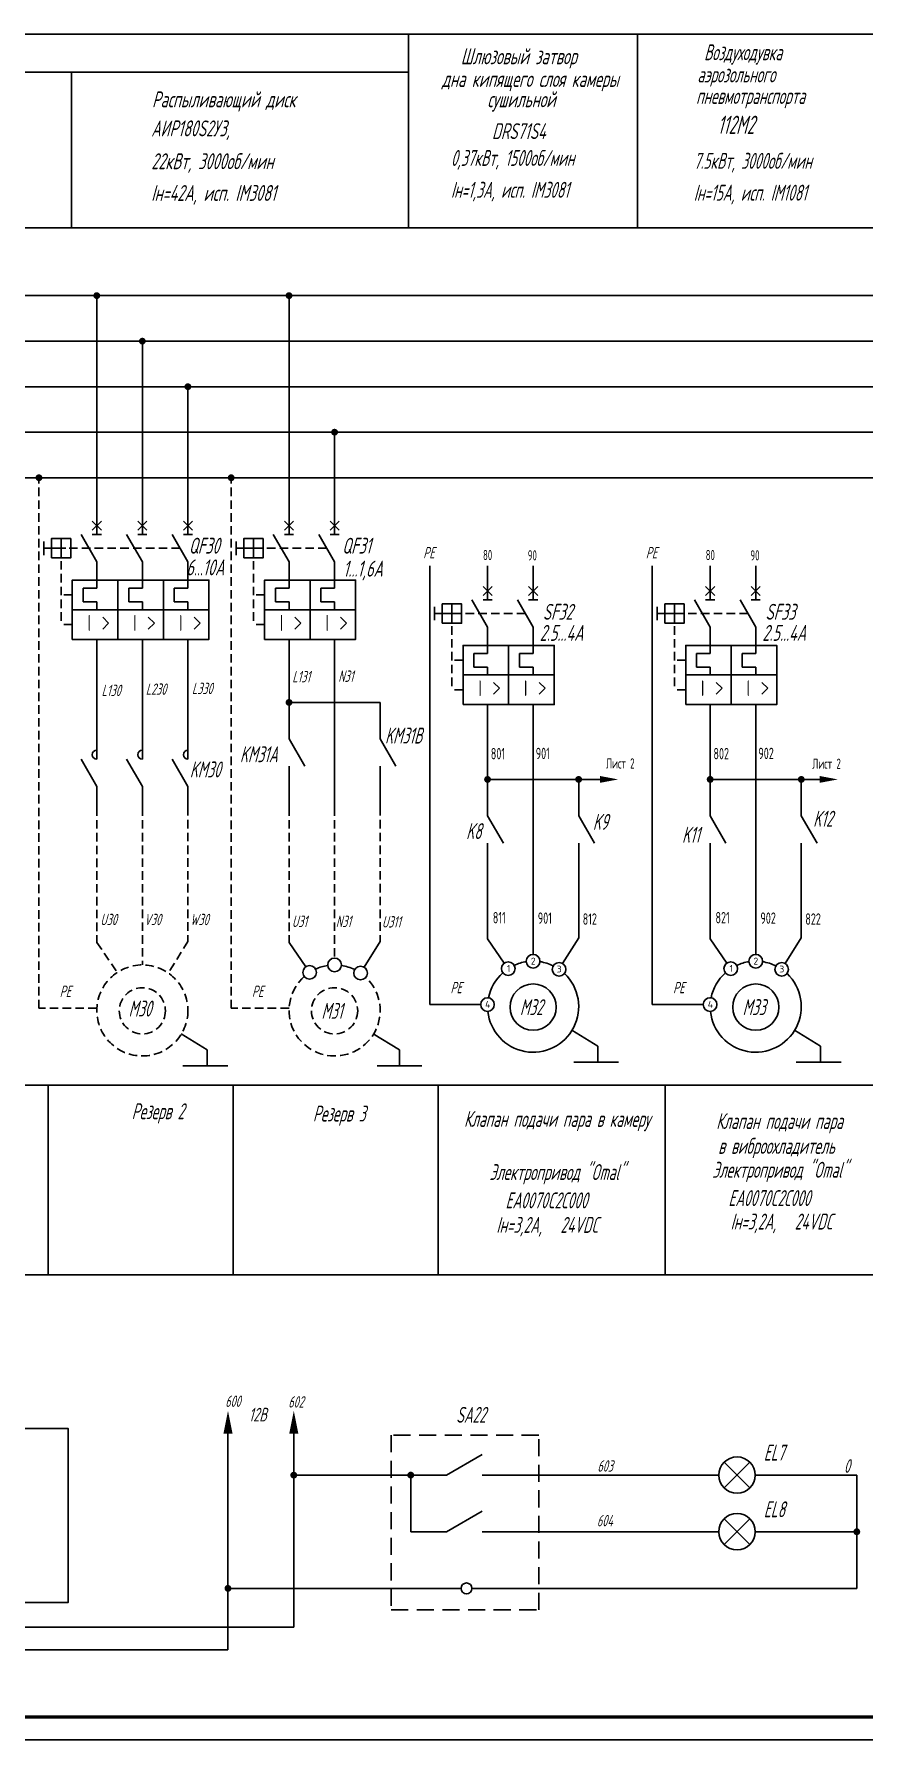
# Model space of a CAD drawing. Header units: millimetres. Extents: x 14016 to 19364, y 4274 to 5404.
# Drawn here: x 15850.7 to 16032.9, y 4273.6 to 4648.3 of the extents above; entities that cross this region are included whole.
import ezdxf

# ---------------------------------------------------------------- set-up
doc = ezdxf.new("R2010")
doc.units = ezdxf.units.MM
doc.header["$LTSCALE"] = 15
for name, pattern in [('HIDDEN', [0.375, 0.25, -0.125]), ('HIDDEN2', [0.1875, 0.125, -0.0625]), ('K5LT_BASIC', [0])]:
    doc.linetypes.add(name, pattern=pattern)
doc.layers.add('0.35 TEXT', color=7, linetype='Continuous', lineweight=35)
doc.layers.add('LWT 0.6', color=7, linetype='Continuous', lineweight=50)
doc.layers.add('ШТРИХОВАЯ', color=7, linetype='HIDDEN')
doc.layers.add('ШТРИХОВАЯ 2', color=7, linetype='HIDDEN2')
doc.styles.add('33', font='gost.shx', dxfattribs={"width": 0.7, "oblique": 15, "height": 3.5})
doc.styles.add('34', font='gost.shx', dxfattribs={"width": 0.8, "oblique": 15, "height": 3.5})
doc.styles.add('OPIS', font='TXT.SHX', dxfattribs={"height": 1.5})

# ---------------------------------------------------------------- blocks, each defined once
blk = doc.blocks.new('Контактор 3 ф')
at = {"linetype": 'K5LT_BASIC'}
for p, q in [((0, 0), (0, -4.5)), ((10, 0), (10, -4.5)), ((20, 0), (20, -4.5)), ((0, -10.5), (-3.46, -4.5)), ((10, -10.5), (6.54, -4.5)), ((20, -10.5), (16.54, -4.5)), ((0, -10.5), (0, -15)), ((10, -10.5), (10, -15)), ((20, -10.5), (20, -15))]:
    blk.add_line(p, q, dxfattribs=at)
for centre in [(0, -3.5), (10, -3.5), (20, -3.5)]:
    blk.add_arc(centre, 1, 90, 270, dxfattribs=at)
blk = doc.blocks.new('QF+KK')
for p, q in [((0, 0), (0, -7.5)), ((10, 0), (10, -7.5)), ((20, 0), (20, -7.5)), ((-1, -6.54), (1, -4.54)), ((-1, -4.54), (1, -6.54)), ((9, -6.54), (11, -4.54)), ((9, -4.54), (11, -6.54)), ((19, -6.54), (21, -4.54)), ((19, -4.54), (21, -6.54)), ((-11.63, -11.98), (-11.63, -9.02)), ((-9.6, -10.5), (-11.63, -10.5)), ((-6.78, -10.5), (-9.95, -10.5)), ((-7.83, -8.38), (-7.83, -12.62)), ((0, -13.5), (-3.46, -7.5)), ((-1, -7.5), (1, -7.5)), ((10, -13.5), (6.54, -7.5)), ((9, -7.5), (11, -7.5)), ((20, -13.5), (16.54, -7.5)), ((19, -7.5), (21, -7.5)), ((0, -13.5), (0, -18)), ((10, -13.5), (10, -18)), ((20, -13.5), (20, -18)), ((0, -18), (0, -19.25)), ((4.62, -17.5), (4.62, -24)), ((10, -18), (10, -19.25)), ((14.62, -17.5), (14.62, -24)), ((20, -18), (20, -19.25)), ((0, -19.25), (-3, -19.25)), ((-3, -19.25), (-3, -22.25)), ((-3, -22.25), (0, -22.25)), ((0, -22.25), (0, -24)), ((10, -19.25), (7, -19.25)), ((7, -19.25), (7, -22.25)), ((7, -22.25), (10, -22.25)), ((10, -22.25), (10, -24)), ((20, -19.25), (17, -19.25)), ((17, -19.25), (17, -22.25)), ((17, -22.25), (20, -22.25)), ((20, -22.25), (20, -24)), ((1.29, -25.61), (2.6, -26.93)), ((4.62, -24), (4.62, -30.5)), ((11.31, -25.61), (12.63, -26.93)), ((14.62, -24), (14.62, -30.5)), ((21.37, -25.61), (22.68, -26.93)), ((2.6, -26.93), (1.29, -28.24)), ((12.63, -26.93), (11.31, -28.24)), ((22.68, -26.93), (21.37, -28.24)), ((0, -30.5), (0, -38)), ((10, -30.5), (10, -38)), ((20, -30.5), (20, -38))]:
    blk.add_line(p, q)
for points in [[(-9.95, -12.62), (-5.71, -12.62), (-5.71, -8.38), (-9.95, -8.38)], [(-5.38, -24), (24.62, -24), (24.62, -17.5), (-5.38, -17.5)], [(-5.38, -30.5), (24.62, -30.5), (24.62, -24), (-5.38, -24)]]:
    blk.add_lwpolyline(points, close=True)
at = {"layer": 'ШТРИХОВАЯ 2'}
for p, q in [((18.27, -10.5), (-7.83, -10.5)), ((-7.83, -10.5), (-7.83, -27.25)), ((-5.38, -20.75), (-7.83, -20.75)), ((-5.38, -27.25), (-7.83, -27.25))]:
    blk.add_line(p, q, dxfattribs=at)
at = {"layer": '0.35 TEXT', "style": '34', "width": 0.75}
for p in [(-2, -28.65), (8.03, -28.65), (18.08, -28.65)]:
    blk.add_text('I ', height=3.5, dxfattribs=at).set_placement(p)

msp = doc.modelspace()

# ---------------------------------------------------------------- linework, layer by layer
for p, q in [((15274.54, 4648.25, -0.02), (16440.32, 4648.25, -0.02)), ((15932.95, 4648.25, -0.02), (15932.95, 4605.73, -0.02)), ((15983.21, 4648.25, -0.02), (15983.21, 4605.73, -0.02)), ((15734.47, 4639.86, -0.02), (15932.95, 4639.86, -0.02)), ((15858.92, 4639.86, -0.02), (15858.92, 4605.73, -0.02)), ((15274.54, 4605.73, -0.02), (16440.32, 4605.73, -0.02)), ((16345.44, 4590.81, -0.02), (15242.36, 4590.81, -0.02)), ((16455.42, 4590.81, -0.02), (15302.16, 4590.81, -0.02)), ((15864.51, 4545.81, -0.02), (15864.5, 4590.81, -0.02)), ((15906.72, 4545.81, -0.02), (15906.71, 4590.81, -0.02)), ((16345.44, 4580.81, -0.02), (15242.36, 4580.81, -0.02)), ((16455.42, 4580.81, -0.02), (15302.16, 4580.81, -0.02)), ((15874.51, 4545.81, -0.02), (15874.51, 4580.81, -0.02)), ((16345.44, 4570.81, -0.02), (15242.36, 4570.81, -0.02)), ((16455.42, 4570.81, -0.02), (15302.16, 4570.81, -0.02)), ((15884.51, 4545.81, -0.02), (15884.51, 4570.81, -0.02)), ((15242.36, 4560.81, -0.02), (16345.44, 4560.81, -0.02)), ((15302.16, 4560.81, -0.02), (16455.42, 4560.81, -0.02)), ((15916.72, 4545.81, -0.02), (15916.72, 4560.81, -0.02)), ((15242.36, 4550.81, -0.02), (16343.19, 4550.81, -0.02)), ((15312.99, 4550.81, -0.02), (16455.42, 4550.81, -0.02)), ((15864.51, 4545.81, -0.02), (15864.51, 4538.31, -0.02)), ((15874.51, 4545.81, -0.02), (15874.51, 4538.31, -0.02)), ((15884.51, 4545.81, -0.02), (15884.51, 4538.31, -0.02)), ((15906.72, 4545.81, -0.02), (15906.72, 4538.31, -0.02)), ((15906.72, 4545.81, -0.02), (15906.72, 4538.31, -0.02)), ((15916.72, 4545.81, -0.02), (15916.72, 4538.31, -0.02)), ((15916.72, 4545.81, -0.02), (15916.72, 4538.31, -0.02)), ((15906.72, 4532.31, -0.02), (15903.26, 4538.31, -0.02)), ((15905.72, 4539.27, -0.02), (15907.72, 4541.27, -0.02)), ((15905.72, 4541.27, -0.02), (15907.72, 4539.27, -0.02)), ((15905.72, 4538.31, -0.02), (15907.72, 4538.31, -0.02)), ((15916.72, 4532.31, -0.02), (15913.26, 4538.31, -0.02)), ((15915.72, 4539.27, -0.02), (15917.72, 4541.27, -0.02)), ((15915.72, 4541.27, -0.02), (15917.72, 4539.27, -0.02)), ((15915.72, 4538.31, -0.02), (15917.72, 4538.31, -0.02)), ((15895.08, 4533.83, -0.02), (15895.08, 4536.8, -0.02)), ((15897.12, 4535.31, -0.02), (15895.08, 4535.31, -0.02)), ((15899.94, 4535.31, -0.02), (15896.77, 4535.31, -0.02)), ((15898.89, 4537.43, -0.02), (15898.89, 4533.2, -0.02)), ((15906.72, 4532.31, -0.02), (15906.72, 4527.81, -0.02)), ((15916.72, 4532.31, -0.02), (15916.72, 4527.81, -0.02)), ((15937.6, 4435.07, -0.02), (15937.6, 4531.48, -0.02)), ((15950.31, 4531.48, -0.02), (15950.31, 4523.98, -0.02)), ((15950.31, 4531.48, -0.02), (15950.31, 4523.98, -0.02)), ((15960.31, 4531.48, -0.02), (15960.31, 4523.98, -0.02)), ((15960.31, 4531.48, -0.02), (15960.31, 4523.98, -0.02)), ((15986.48, 4435.07, -0.02), (15986.48, 4531.48, -0.02)), ((15999.19, 4531.48, -0.02), (15999.19, 4523.98, -0.02)), ((15999.19, 4531.48, -0.02), (15999.19, 4523.98, -0.02)), ((16009.19, 4531.48, -0.02), (16009.19, 4523.98, -0.02)), ((16009.19, 4531.48, -0.02), (16009.19, 4523.98, -0.02)), ((15906.72, 4526.56, -0.02), (15903.72, 4526.56, -0.02)), ((15903.72, 4526.56, -0.02), (15903.72, 4523.56, -0.02)), ((15906.72, 4527.81, -0.02), (15906.72, 4526.56, -0.02)), ((15911.34, 4528.31, -0.02), (15911.34, 4521.81, -0.02)), ((15916.72, 4526.56, -0.02), (15913.72, 4526.56, -0.02)), ((15913.72, 4526.56, -0.02), (15913.72, 4523.56, -0.02)), ((15916.72, 4527.81, -0.02), (15916.72, 4526.56, -0.02)), ((15949.31, 4524.94, -0.02), (15951.31, 4526.94, -0.02)), ((15949.31, 4526.94, -0.02), (15951.31, 4524.94, -0.02)), ((15959.31, 4524.94, -0.02), (15961.31, 4526.94, -0.02)), ((15959.31, 4526.94, -0.02), (15961.31, 4524.94, -0.02)), ((15998.19, 4524.94, -0.02), (16000.19, 4526.94, -0.02)), ((15998.19, 4526.94, -0.02), (16000.19, 4524.94, -0.02)), ((16008.19, 4524.94, -0.02), (16010.19, 4526.94, -0.02)), ((16008.19, 4526.94, -0.02), (16010.19, 4524.94, -0.02)), ((15903.72, 4523.56, -0.02), (15906.72, 4523.56, -0.02)), ((15906.72, 4523.56, -0.02), (15906.72, 4521.81, -0.02)), ((15913.72, 4523.56, -0.02), (15916.72, 4523.56, -0.02)), ((15916.72, 4523.56, -0.02), (15916.72, 4521.81, -0.02)), ((15942.47, 4523.09, -0.02), (15942.47, 4518.86, -0.02)), ((15950.31, 4517.98, -0.02), (15946.85, 4523.98, -0.02)), ((15949.31, 4523.98, -0.02), (15951.31, 4523.98, -0.02)), ((15960.31, 4517.98, -0.02), (15956.85, 4523.98, -0.02)), ((15959.31, 4523.98, -0.02), (15961.31, 4523.98, -0.02)), ((15991.36, 4523.09, -0.02), (15991.36, 4518.86, -0.02)), ((15999.19, 4517.98, -0.02), (15995.73, 4523.98, -0.02)), ((15998.19, 4523.98, -0.02), (16000.19, 4523.98, -0.02)), ((16009.19, 4517.98, -0.02), (16005.73, 4523.98, -0.02)), ((16008.19, 4523.98, -0.02), (16010.19, 4523.98, -0.02)), ((15908.01, 4520.2, -0.02), (15909.32, 4518.89, -0.02)), ((15909.32, 4518.89, -0.02), (15908.01, 4517.57, -0.02)), ((15911.34, 4521.81, -0.02), (15911.34, 4515.31, -0.02)), ((15918.03, 4520.2, -0.02), (15919.34, 4518.89, -0.02)), ((15919.34, 4518.89, -0.02), (15918.03, 4517.57, -0.02)), ((15938.67, 4519.49, -0.02), (15938.67, 4522.46, -0.02)), ((15940.71, 4520.98, -0.02), (15938.67, 4520.98, -0.02)), ((15943.53, 4520.98, -0.02), (15940.36, 4520.98, -0.02)), ((15987.55, 4519.49, -0.02), (15987.55, 4522.46, -0.02)), ((15989.59, 4520.98, -0.02), (15987.55, 4520.98, -0.02)), ((15992.41, 4520.98, -0.02), (15989.24, 4520.98, -0.02)), ((15864.51, 4515.31, -0.02), (15864.51, 4493.46, -0.02)), ((15874.51, 4515.31, -0.02), (15874.51, 4493.46, -0.02)), ((15884.51, 4515.31, -0.02), (15884.51, 4493.46, -0.02)), ((15906.72, 4515.31, -0.02), (15906.72, 4493.46, -0.02)), ((15906.72, 4515.31, -0.02), (15906.72, 4507.81, -0.02)), ((15916.72, 4515.31, -0.02), (15916.72, 4478.43, -0.02)), ((15916.72, 4515.31, -0.02), (15916.72, 4507.81, -0.02)), ((15950.31, 4517.98, -0.02), (15950.31, 4513.48, -0.02)), ((15960.31, 4517.98, -0.02), (15960.31, 4513.48, -0.02)), ((15999.19, 4517.98, -0.02), (15999.19, 4513.48, -0.02)), ((16009.19, 4517.98, -0.02), (16009.19, 4513.48, -0.02)), ((15950.31, 4512.23, -0.02), (15947.31, 4512.23, -0.02)), ((15947.31, 4512.23, -0.02), (15947.31, 4509.23, -0.02)), ((15950.31, 4513.48, -0.02), (15950.31, 4512.23, -0.02)), ((15954.93, 4513.98, -0.02), (15954.93, 4507.48, -0.02)), ((15960.31, 4512.23, -0.02), (15957.31, 4512.23, -0.02)), ((15957.31, 4512.23, -0.02), (15957.31, 4509.23, -0.02)), ((15960.31, 4513.48, -0.02), (15960.31, 4512.23, -0.02)), ((15999.19, 4512.23, -0.02), (15996.19, 4512.23, -0.02)), ((15996.19, 4512.23, -0.02), (15996.19, 4509.23, -0.02)), ((15999.19, 4513.48, -0.02), (15999.19, 4512.23, -0.02)), ((16003.81, 4513.98, -0.02), (16003.81, 4507.48, -0.02)), ((16009.19, 4512.23, -0.02), (16006.19, 4512.23, -0.02)), ((16006.19, 4512.23, -0.02), (16006.19, 4509.23, -0.02)), ((16009.19, 4513.48, -0.02), (16009.19, 4512.23, -0.02)), ((15947.31, 4509.23, -0.02), (15950.31, 4509.23, -0.02)), ((15950.31, 4509.23, -0.02), (15950.31, 4507.48, -0.02)), ((15957.31, 4509.23, -0.02), (15960.31, 4509.23, -0.02)), ((15960.31, 4509.23, -0.02), (15960.31, 4507.48, -0.02)), ((15996.19, 4509.23, -0.02), (15999.19, 4509.23, -0.02)), ((15999.19, 4509.23, -0.02), (15999.19, 4507.48, -0.02)), ((16006.19, 4509.23, -0.02), (16009.19, 4509.23, -0.02)), ((16009.19, 4509.23, -0.02), (16009.19, 4507.48, -0.02)), ((15951.59, 4505.86, -0.02), (15952.91, 4504.55, -0.02)), ((15952.91, 4504.55, -0.02), (15951.59, 4503.24, -0.02)), ((15954.93, 4507.48, -0.02), (15954.93, 4500.98, -0.02)), ((15961.62, 4505.86, -0.02), (15962.93, 4504.55, -0.02)), ((15962.93, 4504.55, -0.02), (15961.62, 4503.24, -0.02)), ((16000.47, 4505.86, -0.02), (16001.79, 4504.55, -0.02)), ((16001.79, 4504.55, -0.02), (16000.47, 4503.24, -0.02)), ((16003.81, 4507.48, -0.02), (16003.81, 4500.98, -0.02)), ((16010.5, 4505.86, -0.02), (16011.81, 4504.55, -0.02)), ((16011.81, 4504.55, -0.02), (16010.5, 4503.24, -0.02)), ((15906.72, 4501.45, -0.02), (15926.72, 4501.45, -0.02)), ((15926.72, 4501.45, -0.02), (15926.72, 4493.46, -0.02)), ((15950.31, 4500.98, -0.02), (15950.31, 4476.54, -0.02)), ((15950.31, 4500.98, -0.02), (15950.31, 4490.9, -0.02)), ((15960.31, 4500.98, -0.02), (15960.31, 4461.51, -0.02)), ((15999.19, 4500.98, -0.02), (15999.19, 4476.54, -0.02)), ((15999.19, 4500.98, -0.02), (15999.19, 4490.9, -0.02)), ((16009.19, 4500.98, -0.02), (16009.19, 4461.51, -0.02)), ((16009.19, 4500.98, -0.02), (16009.19, 4490.9, -0.02)), ((15950.31, 4484.54, -0.02), (15975, 4484.54, -0.02)), ((15970.31, 4484.54, -0.02), (15970.31, 4476.54, -0.02)), ((15999.19, 4484.54, -0.02), (16024.2, 4484.54, -0.02)), ((16019.19, 4484.54, -0.02), (16019.19, 4476.54, -0.02)), ((15950.31, 4461.51, -0.02), (15950.31, 4449.5, -0.02)), ((15960.31, 4461.51, -0.02), (15960.31, 4446.1, -0.02)), ((15970.31, 4461.54, -0.02), (15970.31, 4449.77, -0.02)), ((15999.19, 4461.51, -0.02), (15999.19, 4449.5, -0.02)), ((16009.19, 4461.51, -0.02), (16009.19, 4446.1, -0.02)), ((16019.19, 4461.54, -0.02), (16019.19, 4449.77, -0.02)), ((15906.72, 4448.69, -0.02), (15910.39, 4443.39, -0.02)), ((15926.72, 4448.96, -0.02), (15923.2, 4443.28, -0.02)), ((15950.31, 4449.5, -0.02), (15953.98, 4444.2, -0.02)), ((15970.31, 4449.77, -0.02), (15966.79, 4444.1, -0.02)), ((15999.19, 4449.5, -0.02), (16002.86, 4444.2, -0.02)), ((16019.19, 4449.77, -0.02), (16015.67, 4444.1, -0.02)), ((15948.79, 4435.07, -0.02), (15937.6, 4435.07, -0.02)), ((15997.67, 4435.07, -0.02), (15986.48, 4435.07, -0.02)), ((16133.71, 4417.38, -0.02), (15247.49, 4417.38, -0.02)), ((15853.8, 4417.38, -0.02), (15853.8, 4375.72, -0.02)), ((15894.44, 4417.38, -0.02), (15894.44, 4375.72, -0.02)), ((15939.47, 4417.38, -0.02), (15939.47, 4375.72, -0.02)), ((15989.31, 4417.38, -0.02), (15989.31, 4375.72, -0.02)), ((16133.71, 4375.72, -0.02), (15247.49, 4375.72, -0.02)), ((15893.31, 4306.84, -0.02), (15893.31, 4340.85, -0.02)), ((15907.76, 4298.32, -0.02), (15907.76, 4340.84, -0.02)), ((15941.29, 4331.72, -0.02), (15949.09, 4336.22, -0.02)), ((15907.76, 4333.84, -0.02), (15907.76, 4333.84, -0.02)), ((15941.29, 4331.72, -0.02), (15907.76, 4331.72, -0.02)), ((15933.43, 4331.72, -0.02), (15933.43, 4331.72, -0.02)), ((15933.43, 4319.28, -0.02), (15933.43, 4331.72, -0.02)), ((15988.78, 4331.72, -0.02), (15949.09, 4331.72, -0.02)), ((15988.78, 4331.72, -0.02), (16001.08, 4331.72, -0.02)), ((16007.92, 4334.55, -0.02), (16002.26, 4328.9, -0.02)), ((16007.92, 4328.89, -0.02), (16002.26, 4334.55, -0.02)), ((16007.92, 4334.55, -0.02), (16002.26, 4328.9, -0.02)), ((16007.92, 4328.89, -0.02), (16002.26, 4334.55, -0.02)), ((16009.09, 4331.72, -0.02), (16031.37, 4331.72, -0.02)), ((16031.37, 4331.72, -0.02), (16031.37, 4306.84, -0.02)), ((15941.29, 4319.28, -0.02), (15949.09, 4323.78, -0.02)), ((16007.92, 4322.11, -0.02), (16002.26, 4316.46, -0.02)), ((16007.92, 4316.45, -0.02), (16002.26, 4322.11, -0.02)), ((16007.92, 4322.11, -0.02), (16002.26, 4316.46, -0.02)), ((16007.92, 4316.45, -0.02), (16002.26, 4322.11, -0.02)), ((15941.29, 4319.28, -0.02), (15933.43, 4319.28, -0.02)), ((15988.78, 4319.28, -0.02), (15949.09, 4319.28, -0.02)), ((15988.78, 4319.28, -0.02), (16001.08, 4319.28, -0.02)), ((16009.09, 4319.28, -0.02), (16031.37, 4319.28, -0.02)), ((15944.48, 4306.84, -0.02), (15893.31, 4306.84, -0.02)), ((15893.31, 4293.35, -0.02), (15893.31, 4306.84, -0.02)), ((16031.37, 4306.84, -0.02), (15946.89, 4306.84, -0.02)), ((15216, 4273.56, -0.02), (16477, 4273.56, -0.02))]:
    msp.add_line(p, q)
at = {"linetype": 'K5LT_BASIC'}
for p, q in [((15906.72, 4493.46, -0.02), (15910.18, 4487.46, -0.02)), ((15926.72, 4493.46, -0.02), (15930.18, 4487.46, -0.02)), ((15906.72, 4482.96, -0.02), (15906.72, 4487.46, -0.02)), ((15926.72, 4481.68, -0.02), (15926.72, 4487.46, -0.02)), ((15906.72, 4482.96, -0.02), (15906.72, 4478.46, -0.02)), ((15926.72, 4481.68, -0.02), (15926.72, 4478.46, -0.02)), ((15950.31, 4476.54, -0.02), (15953.77, 4470.54, -0.02)), ((15970.31, 4476.54, -0.02), (15973.77, 4470.54, -0.02)), ((15999.19, 4476.54, -0.02), (16002.65, 4470.54, -0.02)), ((16019.19, 4476.54, -0.02), (16022.65, 4470.54, -0.02)), ((15950.31, 4466.04, -0.02), (15950.31, 4470.54, -0.02)), ((15970.31, 4464.76, -0.02), (15970.31, 4470.54, -0.02)), ((15999.19, 4466.04, -0.02), (15999.19, 4470.54, -0.02)), ((16019.19, 4464.76, -0.02), (16019.19, 4470.54, -0.02)), ((15950.31, 4466.04, -0.02), (15950.31, 4461.54, -0.02)), ((15970.31, 4464.76, -0.02), (15970.31, 4461.54, -0.02)), ((15999.19, 4466.04, -0.02), (15999.19, 4461.54, -0.02)), ((16019.19, 4464.76, -0.02), (16019.19, 4461.54, -0.02))]:
    msp.add_line(p, q, dxfattribs=at)
at = {"linetype": 'Continuous'}
for p, q in [((15968.8, 4429.48, -0.02), (15974.55, 4425.97, -0.02)), ((16017.68, 4429.48, -0.02), (16023.43, 4425.97, -0.02)), ((15883, 4428.67, -0.02), (15888.75, 4425.15, -0.02)), ((15888.75, 4425.15, -0.02), (15888.75, 4421.64, -0.02)), ((15925.21, 4428.67, -0.02), (15930.96, 4425.15, -0.02)), ((15930.96, 4425.15, -0.02), (15930.96, 4421.64, -0.02)), ((15974.55, 4425.97, -0.02), (15974.55, 4422.45, -0.02)), ((16023.43, 4425.97, -0.02), (16023.43, 4422.45, -0.02)), ((15883.41, 4421.64, -0.02), (15893.28, 4421.64, -0.02)), ((15926.03, 4421.64, -0.02), (15935.9, 4421.64, -0.02)), ((15969.21, 4422.45, -0.02), (15979.07, 4422.45, -0.02)), ((16018.09, 4422.45, -0.02), (16027.96, 4422.45, -0.02))]:
    msp.add_line(p, q, dxfattribs=at)
at = {"color": 0}
for p, q in [((15700.4, 4298.32, -0.02), (15907.76, 4298.32, -0.02)), ((15685.95, 4293.35, -0.02), (15893.31, 4293.35, -0.02))]:
    msp.add_line(p, q, dxfattribs=at)
at = {"const_width": 0.75, "elevation": -0.02}
for points in [[(15864.13, 4590.81, 1), (15864.88, 4590.81, 1)], [(15906.34, 4590.81, 1), (15907.09, 4590.81, 1)], [(15874.13, 4580.81, 1), (15874.88, 4580.81, 1)], [(15884.13, 4570.81, 1), (15884.88, 4570.81, 1)], [(15916.34, 4560.81, 1), (15917.09, 4560.81, 1)], [(15851.43, 4550.81, 1), (15852.18, 4550.81, 1)], [(15893.64, 4550.81, 1), (15894.39, 4550.81, 1)], [(15906.34, 4501.45, -1), (15907.09, 4501.45, -1)], [(15949.93, 4484.54, -1), (15950.68, 4484.54, -1)], [(15969.93, 4484.54, -1), (15970.68, 4484.54, -1)], [(15998.81, 4484.54, -1), (15999.56, 4484.54, -1)], [(16018.81, 4484.54, -1), (16019.56, 4484.54, -1)], [(15907.38, 4331.72, 1), (15908.13, 4331.72, 1)], [(15933.06, 4331.72, 1), (15933.81, 4331.72, 1)], [(16031, 4319.28, 1), (16031.75, 4319.28, 1)], [(15892.93, 4306.84, 1), (15893.68, 4306.84, 1)]]:
    msp.add_lwpolyline(points, format="xyb", close=True, dxfattribs=at)
at = {"elevation": -0.02}
for points in [[(15896.77, 4533.2), (15901.01, 4533.2), (15901.01, 4537.43), (15896.77, 4537.43)], [(15901.34, 4521.81), (15921.34, 4521.81), (15921.34, 4528.31), (15901.34, 4528.31)], [(15940.36, 4518.86), (15944.59, 4518.86), (15944.59, 4523.09), (15940.36, 4523.09)], [(15989.24, 4518.86), (15993.47, 4518.86), (15993.47, 4523.09), (15989.24, 4523.09)], [(15901.34, 4515.31), (15921.34, 4515.31), (15921.34, 4521.81), (15901.34, 4521.81)], [(15944.93, 4507.48), (15964.93, 4507.48), (15964.93, 4513.98), (15944.93, 4513.98)], [(15993.81, 4507.48), (16013.81, 4507.48), (16013.81, 4513.98), (15993.81, 4513.98)], [(15944.93, 4500.98), (15964.93, 4500.98), (15964.93, 4507.48), (15944.93, 4507.48)], [(15993.81, 4500.98), (16013.81, 4500.98), (16013.81, 4507.48), (15993.81, 4507.48)], [(15827.42, 4303.71), (15858.21, 4303.71), (15858.21, 4341.99), (15827.42, 4341.99)]]:
    msp.add_lwpolyline(points, close=True, dxfattribs=at)
for points in [[(15975, 4484.54, 1.5, 0, 0), (15979, 4484.54, 0, 0, 0)], [(16023.22, 4484.54, 1.5, 0, 0), (16027.22, 4484.54, 0, 0, 0)], [(15893.31, 4340.85, 2, 0, 0), (15893.31, 4345.85, 0, 0, 0)], [(15907.76, 4340.84, 2, 0, 0), (15907.76, 4345.84, 0, 0, 0)]]:
    msp.add_lwpolyline(points, format="xyseb", dxfattribs=at)
for centre, radius in [((15916.72, 4443.79, -0.02), 1.5), ((15954.83, 4442.97, -0.02), 1.5), ((15960.31, 4444.6, -0.02), 1.5), ((15966, 4442.82, -0.02), 1.5), ((16003.71, 4442.97, -0.02), 1.5), ((16009.19, 4444.6, -0.02), 1.5), ((16014.88, 4442.82, -0.02), 1.5), ((15911.24, 4442.16, -0.02), 1.5), ((15922.41, 4442.01, -0.02), 1.5), ((15950.29, 4435.07, -0.02), 1.5), ((15960.31, 4434.53, -0.02), 5.07), ((15999.17, 4435.07, -0.02), 1.5), ((16009.19, 4434.53, -0.02), 5.07), ((16005.08, 4331.72, -0.02), 4), ((16005.09, 4331.72, -0.02), 4), ((16005.08, 4319.28, -0.02), 4), ((16005.09, 4319.28, -0.02), 4), ((15945.68, 4306.84, -0.02), 1.2)]:
    msp.add_circle(centre, radius)
for centre, radius, start, end in [((15864.51, 4590.64, -0.02), 0.375, 0, 180), ((15864.51, 4590.64, -0.02), 0.375, 180, 0), ((15906.72, 4590.64, -0.02), 0.375, 0, 180), ((15906.72, 4590.64, -0.02), 0.375, 180, 0), ((15874.57, 4580.64, -0.02), 0.375, 0, 180), ((15874.57, 4580.64, -0.02), 0.375, 180, 0), ((15884.64, 4570.64, -0.02), 0.375, 0, 180), ((15884.64, 4570.64, -0.02), 0.375, 180, 0), ((15916.78, 4560.64, -0.02), 0.375, 0, 180), ((15916.78, 4560.64, -0.02), 0.375, 180, 0), ((15960.31, 4434.61, -0.02), 10, 98.6057, 114.5931), ((15960.31, 4434.61, -0.02), 10, 63.8653, 81.3943), ((16009.19, 4434.61, -0.02), 10, 98.6057, 114.5931), ((16009.19, 4434.61, -0.02), 10, 63.8653, 81.3943), ((15916.72, 4433.79, -0.02), 10, 98.6057, 114.5931), ((15916.72, 4433.79, -0.02), 10, 63.8653, 81.3943), ((15960.31, 4434.61, -0.02), 10, 185.927, 46.654), ((15960.31, 4434.61, -0.02), 10, 131.8044, 168.7424), ((16009.19, 4434.61, -0.02), 10, 185.927, 46.654), ((16009.19, 4434.61, -0.02), 10, 131.8044, 168.7424)]:
    msp.add_arc(centre, radius, start, end)
at = {"layer": 'LWT 0.6'}
msp.add_line((16472, 4278.56, -0.02), (15236, 4278.56, -0.02), dxfattribs=at)
at = {"layer": 'ШТРИХОВАЯ', "elevation": -0.02}
msp.add_lwpolyline([(15929.14, 4302.14), (15961.54, 4302.14), (15961.54, 4340.48), (15929.14, 4340.48)], close=True, dxfattribs=at)
at = {"layer": 'ШТРИХОВАЯ 2'}
for p, q in [((15851.8, 4434.26, -0.02), (15851.8, 4551.19, -0.02)), ((15894.01, 4434.26, -0.02), (15894.01, 4551.19, -0.02)), ((15914.99, 4535.31, -0.02), (15898.89, 4535.31, -0.02)), ((15898.89, 4535.31, -0.02), (15898.89, 4518.56, -0.02)), ((15901.34, 4525.06, -0.02), (15898.89, 4525.06, -0.02)), ((15958.58, 4520.98, -0.02), (15942.47, 4520.98, -0.02)), ((15942.47, 4520.98, -0.02), (15942.47, 4504.23, -0.02)), ((16007.46, 4520.98, -0.02), (15991.36, 4520.98, -0.02)), ((15991.36, 4520.98, -0.02), (15991.36, 4504.23, -0.02)), ((15901.34, 4518.56, -0.02), (15898.89, 4518.56, -0.02)), ((15944.93, 4510.73, -0.02), (15942.47, 4510.73, -0.02)), ((15993.81, 4510.73, -0.02), (15991.36, 4510.73, -0.02)), ((15944.93, 4504.23, -0.02), (15942.47, 4504.23, -0.02)), ((15993.81, 4504.23, -0.02), (15991.36, 4504.23, -0.02)), ((15864.51, 4478.42, -0.02), (15864.51, 4448.69, -0.02)), ((15874.51, 4478.43, -0.02), (15874.51, 4443.79, -0.02)), ((15884.51, 4478.46, -0.02), (15884.51, 4448.96, -0.02)), ((15906.72, 4478.42, -0.02), (15906.72, 4448.69, -0.02)), ((15916.72, 4478.43, -0.02), (15916.72, 4445.29, -0.02)), ((15926.72, 4478.46, -0.02), (15926.72, 4448.96, -0.02)), ((15864.51, 4448.69, -0.02), (15869.09, 4442.08, -0.02)), ((15884.51, 4448.96, -0.02), (15880.26, 4442.09, -0.02)), ((15864.49, 4434.26, -0.02), (15851.8, 4434.26, -0.02)), ((15906.71, 4434.26, -0.02), (15894.01, 4434.26, -0.02))]:
    msp.add_line(p, q, dxfattribs=at)
for centre, radius in [((15874.51, 4433.79, -0.02), 10), ((15874.51, 4433.72, -0.02), 5.07), ((15916.72, 4433.72, -0.02), 5.07)]:
    msp.add_circle(centre, radius, dxfattribs=at)
msp.add_arc((15916.72, 4433.79, -0.02), 10, 131.8044, 46.654, dxfattribs=at)

# ---------------------------------------------------------------- block references
for name, p in [('QF+KK', (15864.51, 4545.81, -0.02)), ('Контактор 3 ф', (15864.51, 4493.46, -0.02))]:
    msp.add_blockref(name, p)

# ---------------------------------------------------------------- texts
at = {"ltscale": 2, "char_height": 1.5, "width": 3, "attachment_point": 1, "style": 'OPIS'}
for s, insert in [('2', (15959.8, 4445.38, -0.02)), ('2', (16008.68, 4445.38, -0.02)), ('1', (15954.55, 4443.76, -0.02)), ('3', (15965.47, 4443.63, -0.02)), ('1', (16003.43, 4443.76, -0.02)), ('3', (16014.35, 4443.63, -0.02)), ('4', (15949.76, 4435.89, -0.02)), ('4', (15998.64, 4435.89, -0.02))]:
    msp.add_mtext(s, dxfattribs=dict(at, insert=insert))
at = {"layer": '0.35 TEXT', "oblique": 15}
for s, height, style, width, p in [('Шлюзовый затвор', 3.5, '34', 0.8, (15944.42, 4641.63, -0.02)), ('Воздуходувка', 3.5, '34', 0.75, (15997.85, 4642.51, -0.02)), ('дна кипящего слоя камеры', 3.5, '34', 0.8, (15940.26, 4636.65, -0.02)), ('аэрозольного', 3.5, '34', 0.75, (15996.37, 4637.64, -0.02)), ('Распыливающий диск', 3.5, '34', 0.8, (15876.64, 4632.17, -0.02)), ('сушильной', 3.5, '34', 0.8, (15950.28, 4632.18, -0.02)), ('пневмотранспорта', 3.5, '34', 0.75, (15996.08, 4632.91, -0.02)), ('АИР180S2У3, ', 3.5, '34', 0.8, (15876.46, 4625.8, -0.02)), ('112M2', 4, '34', 0.75, (16000.79, 4626.34, -0.02)), ('22кВт, 3000об/мин', 3.5, '34', 0.8, (15876.46, 4618.58, -0.02)), ('0,37кВт, 1500об/мин', 3.5, '34', 0.75, (15942.27, 4619.3, -0.02)), ('7.5кВт, 3000об/мин', 3.5, '34', 0.75, (15995.58, 4618.67, -0.02)), ('Iн=42А, исп. IM3081', 3.5, '34', 0.8, (15876.46, 4611.61, -0.02)), ('Iн=1,3А, исп. IM3081', 3.5, '34', 0.75, (15942.27, 4612.3, -0.02)), ('Iн=15А, исп. IM1081', 3.5, '34', 0.75, (15995.58, 4611.67, -0.02)), ('QF30', 3.5, '34', 0.8, (15884.71, 4534.13, -0.02)), ('QF31', 3.5, '34', 0.8, (15918.37, 4534.12, -0.02)), ('PE', 2.5, '33', 0.8, (15936.18, 4533.09, -0.02)), ('PE', 2.5, '33', 0.8, (15985.06, 4533.09, -0.02)), ('6...10A', 3.5, '34', 0.8, (15884.14, 4529.36, -0.02)), ('1...1,6A', 3.5, '34', 0.8, (15918.59, 4529.08, -0.02)), ('SF32', 3.5, '34', 0.8, (15962.44, 4519.61, -0.02)), ('SF33', 3.5, '34', 0.8, (16011.32, 4519.61, -0.02)), ('2.5...4A', 3.5, '34', 0.8, (15961.75, 4514.98, -0.02)), ('2.5...4A', 3.5, '34', 0.8, (16010.63, 4514.98, -0.02)), ('L131', 2.5, '33', 0.8, (15907.43, 4505.86, -0.02)), ('N31', 2.5, '33', 0.8, (15917.52, 4505.96, -0.02)), ('L130', 2.5, '33', 0.8, (15865.56, 4502.84, -0.02)), ('L230', 2.5, '33', 0.8, (15875.26, 4503.12, -0.02)), ('L330', 2.5, '33', 0.8, (15885.4, 4503.27, -0.02)), ('KM31B', 3.5, '34', 0.75, (15927.79, 4492.42, -0.02)), ('KM31A', 3.5, '34', 0.75, (15895.94, 4488.31, -0.02)), ('KM30', 3.5, '34', 0.75, (15884.94, 4484.98, -0.02)), ('K12', 3.5, '34', 0.75, (16021.8, 4474.16, -0.02)), ('K8', 3.5, '34', 0.75, (15945.61, 4471.43, -0.02)), ('K9', 3.5, '34', 0.75, (15973.43, 4473.46, -0.02)), ('K11', 3.5, '34', 0.75, (15993.01, 4470.63, -0.02)), ('U30', 2.5, '33', 0.8, (15865.28, 4452.52, -0.02)), ('V30', 2.5, '33', 0.8, (15874.92, 4452.52, -0.02)), ('W30', 2.5, '33', 0.8, (15885.03, 4452.52, -0.02)), ('U31', 2.5, '33', 0.8, (15907.35, 4452.11, -0.02)), ('N31', 2.5, '33', 0.8, (15917, 4452.11, -0.02)), ('U311', 2.5, '33', 0.8, (15927.11, 4452, -0.02)), ('PE', 2.5, '33', 0.8, (15856.37, 4436.75, -0.02)), ('PE', 2.5, '33', 0.8, (15898.58, 4436.75, -0.02)), ('PE', 2.5, '33', 0.8, (15942.17, 4437.56, -0.02)), ('PE', 2.5, '33', 0.8, (15991.05, 4437.56, -0.02)), ('M30', 3.5, '34', 0.75, (15871.49, 4432.45, -0.02)), ('M31', 3.5, '34', 0.75, (15913.83, 4431.94, -0.02)), ('M32', 3.5, '34', 0.75, (15957.41, 4432.76, -0.02)), ('M33', 3.5, '34', 0.75, (16006.3, 4432.76, -0.02)), ('Резерв 2', 3.5, '34', 0.75, (15872.16, 4409.9, -0.02)), ('Резерв 3', 3.5, '34', 0.75, (15911.95, 4409.39, -0.02)), ('Клапан подачи пара в камеру', 3.5, '34', 0.75, (15945.14, 4408.22, -0.04)), ('Клапан подачи пара', 3.5, '34', 0.75, (16000.51, 4407.75, -0.04)), (' в виброохладитель ', 3.5, '34', 0.75, (15999.59, 4402.29, -0.04)), ('Электропривод "Omal" ', 3.5, '34', 0.75, (15950.71, 4396.54, -0.04)), ('Электропривод "Omal" ', 3.5, '34', 0.75, (15999.64, 4397.04, -0.04)), ('EA0070C2С000', 3.5, '34', 0.75, (15954.24, 4390.32, -0.04)), ('EA0070C2С000', 3.5, '34', 0.75, (16003.18, 4390.82, -0.04)), ('  Iн=3,2A,   24VDC', 3.5, '34', 0.75, (15949.54, 4384.94, -0.04)), ('  Iн=3,2A,   24VDC', 3.5, '34', 0.75, (16000.97, 4385.67, -0.04)), ('600', 2.5, '33', 0.8, (15892.71, 4346.7, -0.02)), ('12В', 3, '33', 0.8, (15897.88, 4343.51, -0.02)), ('602', 2.5, '33', 0.8, (15906.55, 4346.56, -0.02)), ('SA22', 3.5, '34', 0.75, (15943.41, 4343.22, -0.02)), ('EL7', 3.5, '34', 0.75, (16010.95, 4334.91, -0.02)), ('0', 3, '33', 0.8, (16028.55, 4332.23, -0.02)), ('603', 2.5, '33', 0.8, (15974.43, 4332.48, -0.02)), ('EL8', 3.5, '34', 0.75, (16010.95, 4322.47, -0.02)), ('604', 2.5, '33', 0.8, (15974.31, 4320.47, -0.02))]:
    msp.add_text(s, height=height, dxfattribs=dict(at, style=style, width=width)).set_placement(p)
at = {"layer": '0.35 TEXT'}
for s, height, style, width, p in [('80', 2.25, '33', 0.774574, (15949.31, 4532.7, -0.02)), ('90', 2.25, '33', 0.774574, (15959.14, 4532.63, -0.02)), ('80', 2.25, '33', 0.774574, (15998.2, 4532.7, -0.02)), ('90', 2.25, '33', 0.774574, (16008.02, 4532.63, -0.02)), ('I ', 3.5, '34', 0.75, (15904.72, 4517.17, -0.02)), ('I ', 3.5, '34', 0.75, (15914.75, 4517.17, -0.02)), ('I ', 3.5, '34', 0.75, (15948.31, 4502.83, -0.02)), ('I ', 3.5, '34', 0.75, (15958.33, 4502.83, -0.02)), ('I ', 3.5, '34', 0.75, (15997.19, 4502.83, -0.02)), ('I ', 3.5, '34', 0.75, (16007.21, 4502.83, -0.02)), ('801', 2.5, '33', 0.8, (15951.02, 4488.95, -0.02)), ('901', 2.5, '33', 0.8, (15960.88, 4489, -0.02)), ('Лист 2', 2.25, '33', 0.8, (15976.32, 4486.93)), ('802', 2.5, '33', 0.8, (15999.9, 4488.95, -0.02)), ('902', 2.5, '33', 0.8, (16009.76, 4489, -0.02)), ('Лист 2', 2.25, '33', 0.8, (16021.6, 4486.86)), ('811', 2.5, '33', 0.8, (15951.46, 4452.92, -0.02)), ('901', 2.5, '33', 0.8, (15961.33, 4452.82, -0.02)), ('812', 2.5, '33', 0.8, (15971.19, 4452.62, -0.02)), ('821', 2.5, '33', 0.8, (16000.35, 4452.92, -0.02)), ('902', 2.5, '33', 0.8, (16010.21, 4452.82, -0.02)), ('822', 2.5, '33', 0.8, (16020.07, 4452.62, -0.02))]:
    msp.add_text(s, height=height, dxfattribs=dict(at, style=style, width=width)).set_placement(p)
at = {"layer": '0.35 TEXT', "insert": (15951.27, 4628.69, -0.02), "char_height": 3.5, "width": 23.275, "attachment_point": 1, "style": '34'}
msp.add_mtext('DRS71S4', dxfattribs=at)

doc.saveas('drawing.dxf')
